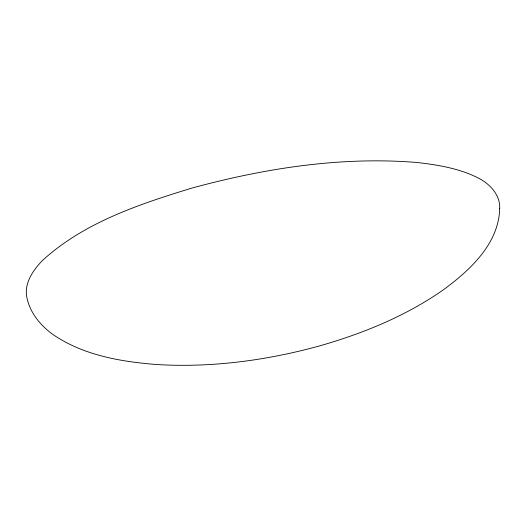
<?xml version="1.0" encoding="UTF-8"?>
<svg xmlns="http://www.w3.org/2000/svg" width="526" height="526" viewBox="0 0 526 526"><rect width="100%" height="100%" fill="white"/><g stroke="black" fill="none" stroke-linecap="round" stroke-linejoin="round"><path stroke-width="0.79" d="M499.7 208.73C498.648 243.808 470.191 269.989 443.905 289.438C406.42 315.81 363.446 333.352 319.571 345.904C266.689 360.481 211.505 367.838 156.636 364.531C120.52 361.684 82.858 355.208 52.488 334.181C40.2 325.173 29.844 312.556 26.852 297.302C23.999 283.106 33.066 270.338 42.33 260.587C84.061 222.386 139.482 204.101 192.595 187.881C265.387 168.182 341.361 156.334 416.862 162.475C438.362 164.914 460.237 168.544 479.6 178.695C490.62 184.744 500.41 195.396 499.7 208.73"/></g></svg>
